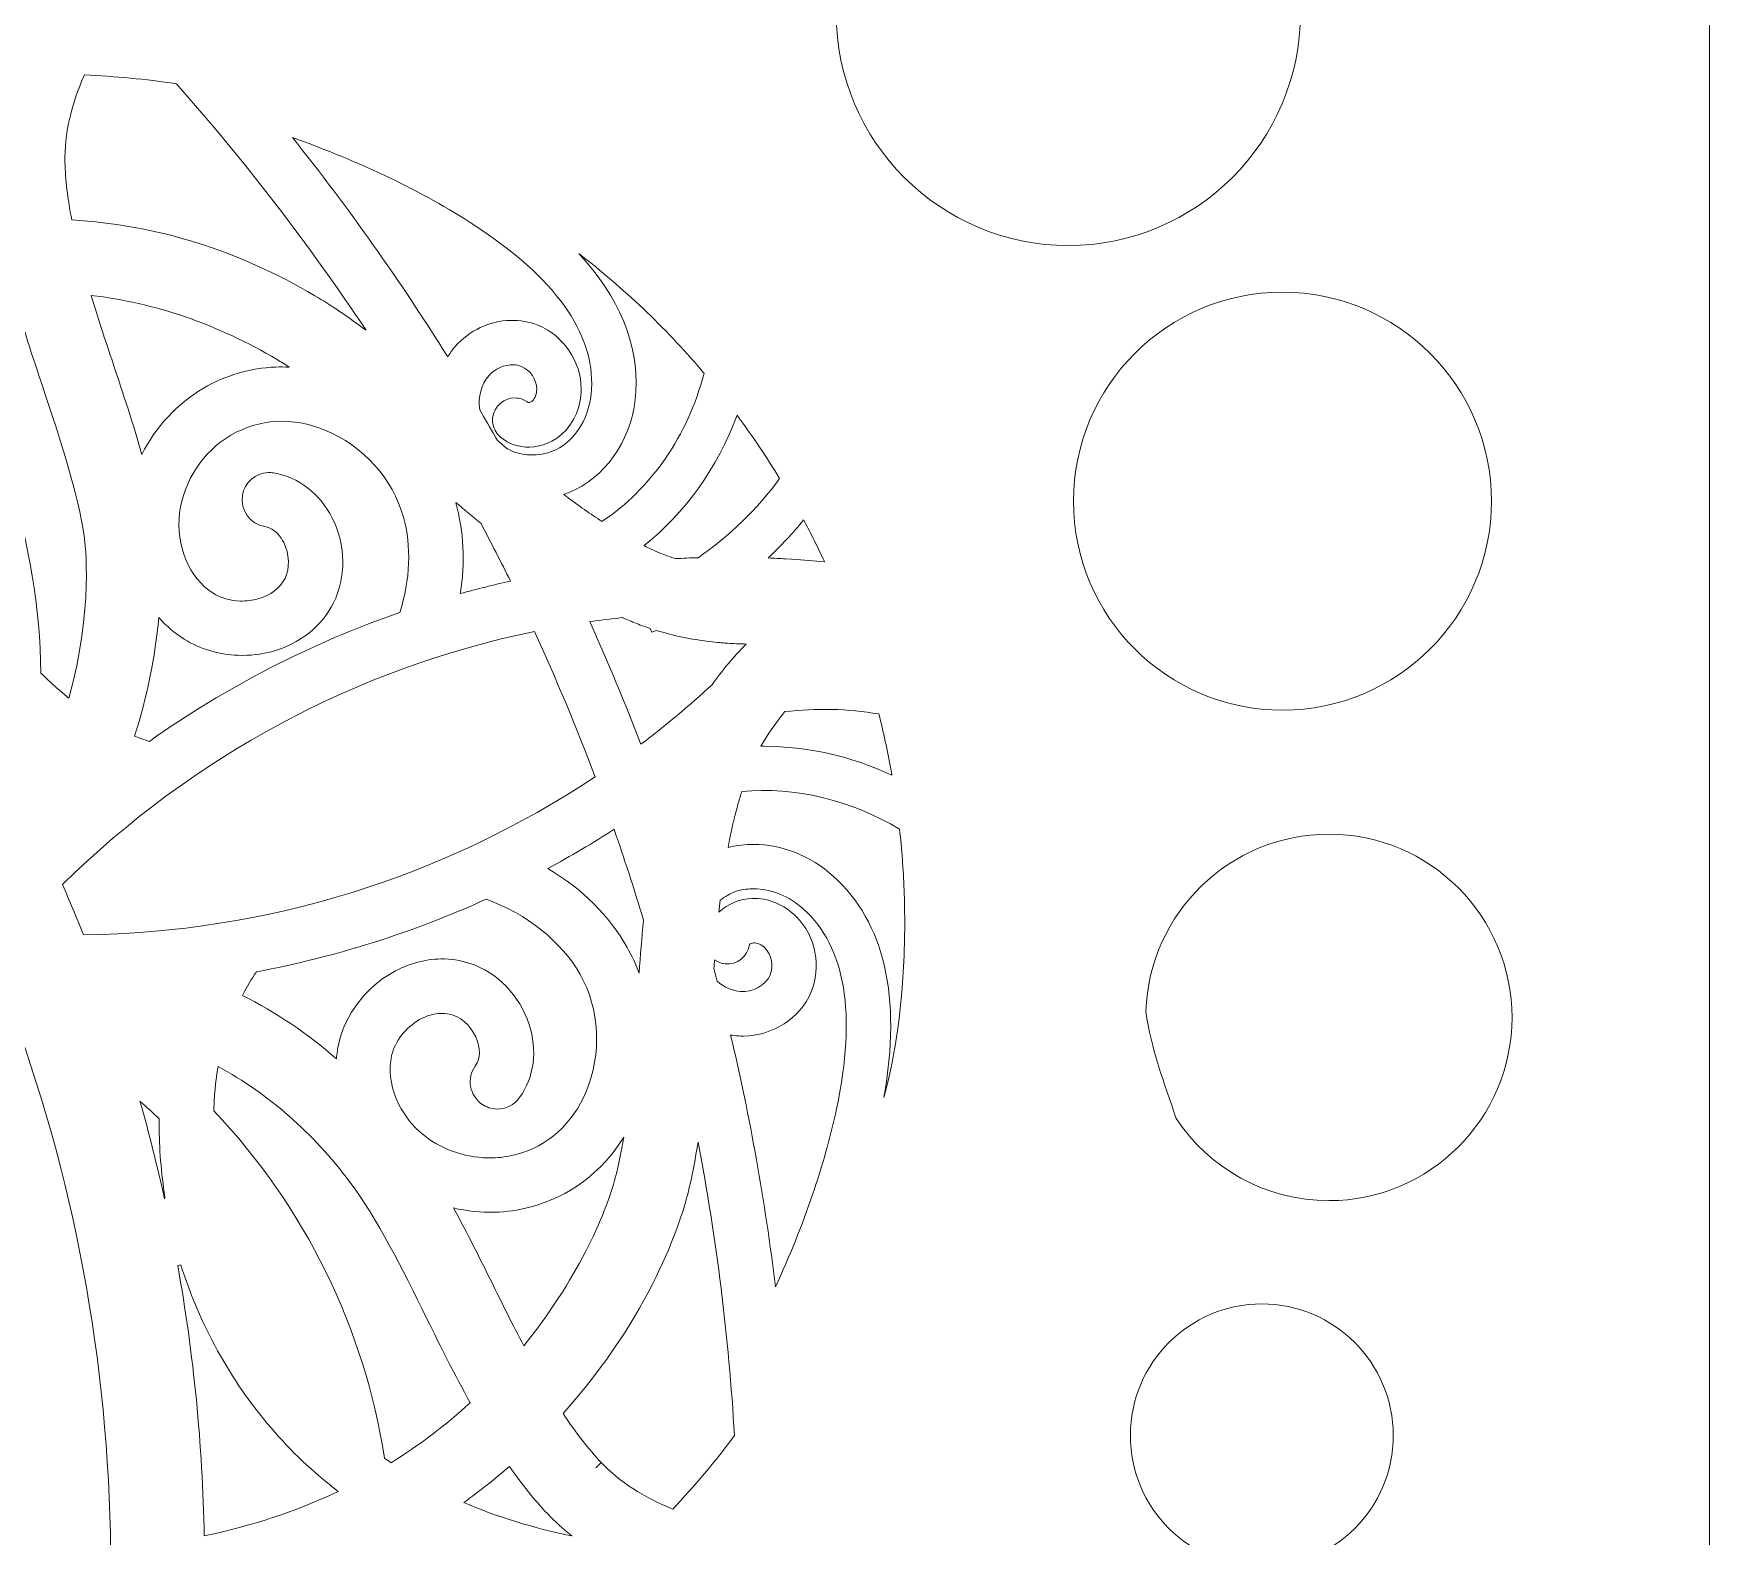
# Model space of a CAD drawing. Header units: millimetres. Extents: x 31 to 886, y -1164 to 562.
# Drawn here: x 302.2 to 416.8, y -901.2 to -798.5 of the extents above; entities that cross this region are included whole.
import ezdxf

# ---------------------------------------------------------------- set-up
doc = ezdxf.new("R2010")
doc.units = ezdxf.units.MM
doc.header["$MEASUREMENT"] = 0
doc.layers.add('Layer 2', color=7, linetype='Continuous')

msp = doc.modelspace()

# ---------------------------------------------------------------- linework, layer by layer
at = {"layer": 'Layer 2', "lineweight": 0}
msp.add_lwpolyline([(31.47, -602.86), (31.47, -1164.08), (190.16, -1164.08), (416.77, -1164.08), (416.77, -1010.46), (416.77, -602.86), (31.47, -602.86)], dxfattribs=at)
for points, knots in [([(372.93, -812.98), (364.18, -812.98), (357.06, -805.86), (357.06, -797.11), (357.06, -788.36), (364.18, -781.24), (372.93, -781.24), (381.68, -781.24), (388.8, -788.36), (388.8, -797.11), (388.8, -805.86), (381.68, -812.98), (372.93, -812.98)], [0, 0, 0, 0, 1, 1, 1, 2, 2, 2, 3, 3, 3, 4, 4, 4, 4]), ([(324.91, -818.77), (323.66, -817.83), (322.51, -817.06), (321.41, -816.41), (316.13, -813.29), (310.54, -811.55), (304.79, -811.23), (304.5, -809.77), (304.35, -808.47), (304.32, -807.27), (304.28, -805.39), (304.73, -803.39), (305.65, -801.32), (307.73, -801.41), (309.84, -801.61), (311.94, -801.92), (316.64, -807.22), (320.99, -812.88), (324.91, -818.77)], [0, 0, 0, 0, 1, 1, 1, 2, 2, 2, 3, 3, 3, 4, 4, 4, 5, 5, 5, 6, 6, 6, 6]), ([(332.28, -811.56), (337.82, -815.16), (340.53, -818.94), (340.33, -822.8), (340.23, -824.63), (339.28, -826.25), (337.89, -826.93), (337.42, -827.16), (336.88, -827.29), (336.33, -827.29), (335.78, -827.29), (335.24, -827.19), (334.76, -826.97), (334.7, -826.94), (334.63, -826.91), (334.57, -826.87), (334.57, -826.87), (334.57, -826.87), (334.57, -826.87), (334.35, -826.68), (334.12, -826.49), (333.9, -826.3), (333.54, -825.67), (333.18, -825.04), (332.81, -824.42), (332.81, -824.42), (332.68, -824.2), (332.68, -824.2), (332.56, -823.33), (332.79, -822.44), (333.3, -821.87), (333.71, -821.4), (334.38, -821.11), (334.99, -821.13), (335.18, -821.13), (335.37, -821.17), (335.53, -821.24), (336.13, -821.47), (336.58, -822.14), (336.58, -822.79), (336.58, -823.11), (336.47, -823.42), (336.3, -823.58), (336.23, -823.65), (336.11, -823.7), (336, -823.71), (335.77, -823.53), (335.5, -823.42), (335.21, -823.4), (334.71, -823.35), (334.21, -823.56), (333.9, -823.95), (333.36, -824.59), (333.46, -825.55), (334.11, -826.08), (334.67, -826.54), (335.35, -826.77), (336.1, -826.75), (336.93, -826.72), (337.76, -826.37), (338.37, -825.8), (339.16, -825.06), (339.62, -823.96), (339.62, -822.79), (339.62, -820.91), (338.4, -819.12), (336.66, -818.42), (336.07, -818.18), (335.43, -818.07), (334.78, -818.09), (333.34, -818.13), (331.96, -818.78), (331.01, -819.87), (330.82, -820.09), (330.65, -820.32), (330.49, -820.58), (327.26, -815.41), (323.7, -810.38), (319.88, -805.6), (324.6, -807.28), (328.76, -809.28), (332.28, -811.56)], [0, 0, 0, 0, 1, 1, 1, 2, 2, 2, 3, 3, 3, 4, 4, 4, 5, 5, 5, 6, 6, 6, 7, 7, 7, 8, 8, 8, 9, 9, 9, 10, 10, 10, 11, 11, 11, 12, 12, 12, 13, 13, 13, 14, 14, 14, 15, 15, 15, 16, 16, 16, 17, 17, 17, 18, 18, 18, 19, 19, 19, 20, 20, 20, 21, 21, 21, 22, 22, 22, 23, 23, 23, 24, 24, 24, 25, 25, 25, 26, 26, 26, 27, 27, 27, 27]), ([(339.45, -813.52), (342.52, -815.88), (345.33, -818.55), (347.83, -821.48), (347.89, -821.56), (347.95, -821.63), (348.02, -821.71), (346.92, -825.95), (344.4, -829.61), (341.04, -831.83), (340.26, -831.32), (339.46, -830.76), (338.59, -830.11), (338.59, -830.11), (338.52, -830.05), (338.52, -830.05), (338.49, -830.03), (338.45, -830.01), (338.42, -829.98), (338.7, -829.89), (338.97, -829.78), (339.23, -829.66), (341.58, -828.5), (343.21, -825.87), (343.36, -822.96), (343.53, -819.66), (342.22, -816.5), (339.45, -813.52)], [0, 0, 0, 0, 1, 1, 1, 2, 2, 2, 3, 3, 3, 4, 4, 4, 5, 5, 5, 6, 6, 6, 7, 7, 7, 8, 8, 8, 9, 9, 9, 9]), ([(302.68, -842.19), (302.54, -833.23), (299.78, -824.66), (294.69, -817.38), (294.69, -817.35), (294.7, -817.32), (294.7, -817.29), (296.74, -816.76), (298.79, -816.41), (300.79, -816.28), (301.39, -818.42), (302.11, -820.56), (302.8, -822.64), (302.8, -822.64), (302.81, -822.66), (302.81, -822.66), (304.04, -826.36), (305.21, -829.86), (305.65, -832.98), (305.68, -833.18), (306.3, -837.83), (304.59, -843.9), (304.36, -843.72), (304.15, -843.54), (303.94, -843.37), (303.55, -843.02), (303.14, -842.65), (302.68, -842.19)], [0, 0, 0, 0, 1, 1, 1, 2, 2, 2, 3, 3, 3, 4, 4, 4, 5, 5, 5, 6, 6, 6, 7, 7, 7, 8, 8, 8, 9, 9, 9, 9]), ([(307.61, -821.04), (307.1, -819.51), (306.58, -817.94), (306.11, -816.39), (310.45, -816.88), (314.73, -818.35), (318.83, -820.77), (319.1, -820.93), (319.38, -821.1), (319.66, -821.29), (319.35, -821.27), (319.04, -821.27), (318.73, -821.28), (318.73, -821.28), (318.73, -821.28), (318.73, -821.28), (316.98, -821.35), (315.32, -821.84), (313.79, -822.73), (312.02, -823.77), (310.53, -825.37), (309.57, -827.25), (309, -825.18), (308.29, -823.08), (307.61, -821.04)], [0, 0, 0, 0, 1, 1, 1, 2, 2, 2, 3, 3, 3, 4, 4, 4, 5, 5, 5, 6, 6, 6, 7, 7, 7, 8, 8, 8, 8]), ([(387.57, -844.73), (379.69, -844.73), (373.28, -838.33), (373.28, -830.45), (373.28, -822.57), (379.69, -816.16), (387.57, -816.16), (395.45, -816.16), (401.86, -822.57), (401.86, -830.45), (401.86, -838.33), (395.45, -844.73), (387.57, -844.73)], [0, 0, 0, 0, 1, 1, 1, 2, 2, 2, 3, 3, 3, 4, 4, 4, 4]), ([(310.74, -838.4), (311.25, -838.99), (311.84, -839.48), (312.48, -839.88), (313.55, -840.55), (314.82, -840.93), (316.16, -840.98), (316.96, -841.01), (317.75, -840.92), (318.51, -840.71), (320.38, -840.19), (321.86, -839.02), (322.68, -837.4), (323.56, -835.68), (323.53, -833.45), (322.6, -831.6), (322.6, -831.6), (322.59, -831.6), (322.59, -831.6), (321.75, -829.93), (320.3, -828.8), (318.59, -828.52), (318.47, -828.5), (318.34, -828.49), (318.22, -828.49), (317.35, -828.52), (316.6, -829.17), (316.46, -830.04), (316.29, -831.05), (316.97, -832.01), (317.98, -832.18), (318.69, -832.3), (319.1, -832.91), (319.28, -833.27), (319.67, -834.05), (319.71, -835.06), (319.37, -835.72), (319.03, -836.39), (318.37, -836.89), (317.52, -837.13), (317.13, -837.23), (316.73, -837.28), (316.31, -837.27), (315.62, -837.25), (314.96, -837.06), (314.45, -836.73), (312.82, -835.72), (311.88, -833.46), (312.16, -831.25), (312.43, -829.08), (313.77, -827.04), (315.67, -825.94), (316.63, -825.38), (317.67, -825.06), (318.77, -825), (319.88, -824.94), (320.99, -825.14), (322.1, -825.59), (324.69, -826.65), (326.75, -828.93), (327.47, -831.54), (328.02, -833.52), (327.93, -835.83), (327.22, -838.05), (321.13, -840.16), (315.37, -843.13), (310.09, -846.86), (309.75, -846.75), (309.41, -846.63), (309.08, -846.5), (309.93, -843.86), (310.49, -841.09), (310.74, -838.4)], [0, 0, 0, 0, 1, 1, 1, 2, 2, 2, 3, 3, 3, 4, 4, 4, 5, 5, 5, 6, 6, 6, 7, 7, 7, 8, 8, 8, 9, 9, 9, 10, 10, 10, 11, 11, 11, 12, 12, 12, 13, 13, 13, 14, 14, 14, 15, 15, 15, 16, 16, 16, 17, 17, 17, 18, 18, 18, 19, 19, 19, 20, 20, 20, 21, 21, 21, 22, 22, 22, 23, 23, 23, 24, 24, 24, 24]), ([(347.61, -834.31), (347.09, -834.32), (346.57, -834.35), (346.06, -834.37), (345.58, -834.22), (345.16, -834.06), (344.75, -833.88), (344.49, -833.77), (344.23, -833.64), (343.97, -833.51), (343.95, -833.5), (343.94, -833.49), (343.92, -833.48), (346.73, -831.26), (348.95, -828.15), (350.28, -824.58), (351.32, -825.98), (352.3, -827.42), (353.19, -828.89), (351.67, -830.99), (349.74, -832.85), (347.61, -834.31)], [0, 0, 0, 0, 1, 1, 1, 2, 2, 2, 3, 3, 3, 4, 4, 4, 5, 5, 5, 6, 6, 6, 7, 7, 7, 7]), ([(331.05, -830.56), (331.05, -830.55), (331.05, -830.54), (331.04, -830.53), (331.59, -830.99), (332.18, -831.49), (332.77, -831.98), (333.47, -833.31), (334.15, -834.63), (334.78, -835.91), (333.64, -836.16), (332.5, -836.45), (331.35, -836.76), (331.69, -834.63), (331.59, -832.5), (331.05, -830.56)], [0, 0, 0, 0, 1, 1, 1, 2, 2, 2, 3, 3, 3, 4, 4, 4, 5, 5, 5, 5]), ([(356.25, -834.59), (355.57, -834.53), (354.84, -834.47), (354.01, -834.42), (354.01, -834.42), (353.6, -834.39), (353.6, -834.39), (353.19, -834.37), (352.79, -834.35), (352.41, -834.33), (353.27, -833.52), (354.08, -832.65), (354.83, -831.73), (355.04, -832.12), (355.25, -832.52), (355.45, -832.92), (355.45, -832.92), (355.45, -832.92), (355.45, -832.92), (355.45, -832.92), (355.46, -832.94), (355.46, -832.94), (355.74, -833.49), (356.01, -834.04), (356.26, -834.58), (356.26, -834.58), (356.25, -834.59), (356.25, -834.59)], [0, 0, 0, 0, 1, 1, 1, 2, 2, 2, 3, 3, 3, 4, 4, 4, 5, 5, 5, 6, 6, 6, 7, 7, 7, 8, 8, 8, 9, 9, 9, 9]), ([(342.45, -838.4), (342.45, -838.4), (342.47, -838.41), (342.47, -838.41), (342.54, -838.45), (342.62, -838.48), (342.69, -838.51), (342.99, -838.64), (343.31, -838.77), (343.66, -838.91), (343.87, -838.98), (344.08, -839.06), (344.33, -839.14), (344.33, -839.14), (344.44, -839.41), (344.44, -839.41), (344.44, -839.41), (344.76, -839.28), (344.76, -839.28), (345.93, -839.64), (347.15, -839.89), (348.41, -840.04), (348.65, -840.07), (348.89, -840.09), (349.12, -840.11), (349.12, -840.11), (349.19, -840.12), (349.19, -840.12), (349.3, -840.13), (349.41, -840.14), (349.52, -840.15), (349.71, -840.16), (349.9, -840.17), (350.09, -840.18), (350.29, -840.19), (350.49, -840.2), (350.68, -840.2), (350.68, -840.2), (350.78, -840.2), (350.78, -840.2), (350.81, -840.21), (350.85, -840.21), (350.89, -840.21), (350.03, -841.1), (349.25, -842.03), (348.57, -842.99), (347.01, -844.43), (345.37, -845.79), (343.7, -847.06), (342.63, -844.26), (341.45, -841.45), (340.2, -838.68), (340.88, -838.58), (341.63, -838.49), (342.45, -838.4)], [0, 0, 0, 0, 1, 1, 1, 2, 2, 2, 3, 3, 3, 4, 4, 4, 5, 5, 5, 6, 6, 6, 7, 7, 7, 8, 8, 8, 9, 9, 9, 10, 10, 10, 11, 11, 11, 12, 12, 12, 13, 13, 13, 14, 14, 14, 15, 15, 15, 16, 16, 16, 17, 17, 17, 18, 18, 18, 18]), ([(305.58, -860.09), (305.09, -858.85), (304.62, -857.72), (304.15, -856.65), (313.09, -847.86), (324.23, -841.88), (336.42, -839.35), (337.91, -842.59), (339.31, -845.93), (340.57, -849.28), (330.2, -856.18), (318.12, -859.91), (305.58, -860.09)], [0, 0, 0, 0, 1, 1, 1, 2, 2, 2, 3, 3, 3, 4, 4, 4, 4]), ([(352.13, -847.2), (352.05, -847.2), (351.98, -847.2), (351.9, -847.2), (352.36, -846.39), (352.92, -845.6), (353.55, -844.83), (355.69, -844.58), (357.85, -844.63), (359.97, -844.99), (360.29, -846.23), (360.56, -847.49), (360.79, -848.75), (360.79, -848.75), (360.82, -848.9), (360.82, -848.9), (360.82, -848.9), (360.82, -848.9), (360.82, -848.9), (360.84, -848.99), (360.85, -849.08), (360.87, -849.17), (358.07, -847.87), (355.08, -847.2), (352.13, -847.2)], [0, 0, 0, 0, 1, 1, 1, 2, 2, 2, 3, 3, 3, 4, 4, 4, 5, 5, 5, 6, 6, 6, 7, 7, 7, 8, 8, 8, 8]), ([(356.85, -856.07), (355.32, -854.68), (353.34, -853.9), (351.39, -853.9), (351.31, -853.9), (351.23, -853.9), (351.16, -853.91), (350.64, -853.92), (350.14, -853.99), (349.66, -854.12), (349.69, -853.93), (349.73, -853.75), (349.77, -853.57), (349.82, -853.29), (349.88, -853.02), (349.95, -852.73), (349.98, -852.58), (350.01, -852.43), (350.05, -852.29), (350.13, -851.94), (350.22, -851.6), (350.31, -851.27), (350.31, -851.27), (350.36, -851.08), (350.36, -851.08), (350.44, -850.79), (350.52, -850.53), (350.6, -850.29), (354.19, -849.94), (358.09, -850.87), (361.39, -852.87), (361.54, -854.23), (361.64, -855.61), (361.7, -857.02), (361.7, -857.02), (361.7, -857.06), (361.7, -857.06), (361.73, -857.71), (361.74, -858.4), (361.74, -859.11), (361.74, -859.11), (361.74, -859.46), (361.74, -859.46), (361.74, -860.21), (361.72, -860.87), (361.7, -861.49), (361.54, -865.64), (360.92, -869), (360.32, -871.21), (361.53, -864.32), (360.37, -859.23), (356.85, -856.07)], [0, 0, 0, 0, 1, 1, 1, 2, 2, 2, 3, 3, 3, 4, 4, 4, 5, 5, 5, 6, 6, 6, 7, 7, 7, 8, 8, 8, 9, 9, 9, 10, 10, 10, 11, 11, 11, 12, 12, 12, 13, 13, 13, 14, 14, 14, 15, 15, 15, 16, 16, 16, 17, 17, 17, 17]), ([(343.88, -859.07), (343.76, -860.29), (343.67, -861.5), (343.58, -862.7), (343.36, -862.09), (343.09, -861.51), (342.77, -860.96), (341.53, -858.78), (339.67, -856.92), (337.34, -855.55), (338.92, -854.69), (340.44, -853.8), (341.87, -852.87), (342.56, -854.84), (343.23, -856.92), (343.88, -859.07)], [0, 0, 0, 0, 1, 1, 1, 2, 2, 2, 3, 3, 3, 4, 4, 4, 5, 5, 5, 5]), ([(390.75, -878.25), (386.39, -878.25), (382.55, -876.01), (380.3, -872.63), (379.5, -870.23), (378.59, -867.86), (378.23, -865.32), (378.45, -858.6), (383.98, -853.2), (390.75, -853.2), (397.65, -853.2), (403.27, -858.82), (403.27, -865.73), (403.27, -872.63), (397.65, -878.25), (390.75, -878.25)], [0, 0, 0, 0, 1, 1, 1, 2, 2, 2, 3, 3, 3, 4, 4, 4, 5, 5, 5, 5]), ([(352.9, -884.14), (352.2, -878.33), (351.17, -872.56), (349.84, -866.93), (350, -866.96), (350.15, -866.98), (350.31, -866.99), (350.44, -867), (350.58, -867), (350.71, -867), (352.72, -866.98), (354.58, -865.78), (355.33, -864.02), (356.07, -862.29), (355.66, -860.16), (354.33, -858.84), (353.5, -858.01), (352.41, -857.56), (351.32, -857.59), (350.52, -857.62), (349.66, -857.95), (349.03, -858.54), (349.06, -858.26), (349.09, -857.99), (349.12, -857.72), (349.46, -857.46), (349.81, -857.26), (350.18, -857.13), (350.53, -857.01), (350.91, -856.94), (351.31, -856.94), (351.34, -856.94), (351.37, -856.93), (351.4, -856.93), (352.6, -856.93), (353.84, -857.44), (354.82, -858.32), (357.7, -860.91), (358.46, -865.5), (357.08, -871.97), (356.26, -875.81), (354.86, -879.9), (352.9, -884.14)], [0, 0, 0, 0, 1, 1, 1, 2, 2, 2, 3, 3, 3, 4, 4, 4, 5, 5, 5, 6, 6, 6, 7, 7, 7, 8, 8, 8, 9, 9, 9, 10, 10, 10, 11, 11, 11, 12, 12, 12, 13, 13, 13, 14, 14, 14, 14]), ([(339.55, -862.79), (340.89, -865.15), (341.04, -868.22), (339.96, -870.8), (339.03, -873.01), (337.32, -874.54), (335.16, -875.1), (334.64, -875.24), (334.09, -875.32), (333.54, -875.33), (331.89, -875.36), (330.19, -874.82), (328.92, -873.83), (327.16, -872.46), (326.23, -870.2), (326.66, -868.33), (326.89, -867.36), (327.62, -866.42), (328.56, -865.88), (329.04, -865.61), (329.55, -865.46), (330.04, -865.45), (330.06, -865.45), (330.08, -865.45), (330.1, -865.45), (330.36, -865.45), (330.62, -865.49), (330.87, -865.57), (331.57, -865.8), (332.26, -866.54), (332.53, -867.37), (332.66, -867.75), (332.8, -868.47), (332.38, -869.06), (332.09, -869.46), (331.98, -869.95), (332.06, -870.44), (332.15, -870.93), (332.42, -871.36), (332.82, -871.65), (332.82, -871.65), (332.82, -871.65), (332.82, -871.65), (333.12, -871.86), (333.48, -871.98), (333.85, -871.99), (334.47, -872.01), (335.05, -871.71), (335.41, -871.21), (336.41, -869.8), (336.64, -867.98), (336.06, -866.2), (335.41, -864.23), (333.86, -862.63), (332.02, -862.04), (331.37, -861.83), (330.71, -861.72), (330.03, -861.73), (328.91, -861.75), (327.77, -862.06), (326.73, -862.65), (324.88, -863.7), (323.5, -865.51), (323.04, -867.5), (322.97, -867.84), (322.91, -868.19), (322.88, -868.55), (320.91, -866.83), (318.75, -865.38), (316.45, -864.22), (316.75, -863.65), (317.07, -863.11), (317.41, -862.61), (322.83, -861.59), (328.12, -859.92), (333.12, -857.65), (335.93, -858.67), (338.26, -860.53), (339.55, -862.79)], [0, 0, 0, 0, 1, 1, 1, 2, 2, 2, 3, 3, 3, 4, 4, 4, 5, 5, 5, 6, 6, 6, 7, 7, 7, 8, 8, 8, 9, 9, 9, 10, 10, 10, 11, 11, 11, 12, 12, 12, 13, 13, 13, 14, 14, 14, 15, 15, 15, 16, 16, 16, 17, 17, 17, 18, 18, 18, 19, 19, 19, 20, 20, 20, 21, 21, 21, 22, 22, 22, 23, 23, 23, 24, 24, 24, 25, 25, 25, 26, 26, 26, 26]), ([(348.69, -862.39), (348.71, -862.18), (348.72, -861.99), (348.74, -861.79), (348.94, -861.94), (349.19, -862.04), (349.47, -862.07), (350.28, -862.15), (351.02, -861.56), (351.12, -860.74), (351.17, -860.7), (351.3, -860.63), (351.42, -860.63), (351.67, -860.61), (351.96, -860.76), (352.19, -860.99), (352.64, -861.44), (352.8, -862.23), (352.54, -862.83), (352.24, -863.52), (351.35, -864.02), (350.51, -863.96), (349.97, -863.92), (349.39, -863.67), (348.91, -863.25), (348.88, -863.15), (348.86, -863.05), (348.83, -862.94), (348.79, -862.76), (348.74, -862.57), (348.69, -862.39)], [0, 0, 0, 0, 1, 1, 1, 2, 2, 2, 3, 3, 3, 4, 4, 4, 5, 5, 5, 6, 6, 6, 7, 7, 7, 8, 8, 8, 9, 9, 9, 10, 10, 10, 10]), ([(294.35, -868.95), (294.57, -868.59), (294.8, -868.24), (295.02, -867.89), (295.2, -867.63), (295.37, -867.36), (295.55, -867.09), (295.55, -867.09), (295.59, -867.02), (295.59, -867.02), (296.23, -866.06), (296.91, -865.1), (297.61, -864.16), (298.7, -864.6), (299.77, -865.09), (300.81, -865.62), (305.22, -877.69), (307.45, -890.4), (307.45, -903.41), (307.45, -907.76), (307.19, -912.08), (306.69, -916.35), (304.49, -914.49), (302.24, -912.68), (299.96, -910.92), (300.14, -908.43), (300.23, -905.93), (300.23, -903.42), (300.23, -891.57), (298.25, -879.97), (294.35, -868.95)], [0, 0, 0, 0, 1, 1, 1, 2, 2, 2, 3, 3, 3, 4, 4, 4, 5, 5, 5, 6, 6, 6, 7, 7, 7, 8, 8, 8, 9, 9, 9, 10, 10, 10, 10]), ([(323.81, -876.99), (325.7, -879.51), (327.34, -882.82), (329.07, -886.32), (330.01, -888.22), (330.98, -890.17), (332.03, -892.06), (330.36, -893.59), (328.54, -894.97), (326.62, -896.16), (326.47, -896.06), (326.32, -895.96), (326.17, -895.85), (324.78, -886.92), (320.75, -878.71), (314.5, -872.1), (314.51, -871.72), (314.52, -871.39), (314.55, -871.07), (314.59, -870.42), (314.68, -869.76), (314.8, -869.09), (318.24, -870.95), (321.27, -873.6), (323.81, -876.99)], [0, 0, 0, 0, 1, 1, 1, 2, 2, 2, 3, 3, 3, 4, 4, 4, 5, 5, 5, 6, 6, 6, 7, 7, 7, 8, 8, 8, 8]), ([(311.16, -878.01), (311.15, -878.04), (311.14, -878.08), (311.13, -878.12), (310.63, -875.88), (310.08, -873.66), (309.45, -871.46), (309.9, -871.85), (310.34, -872.25), (310.77, -872.66), (310.77, -872.78), (310.76, -872.89), (310.76, -873.01), (310.76, -874.69), (310.9, -876.36), (311.16, -878.01)], [0, 0, 0, 0, 1, 1, 1, 2, 2, 2, 3, 3, 3, 4, 4, 4, 5, 5, 5, 5]), ([(341.97, -876.62), (341.29, -879.27), (339.24, -883.81), (335.69, -888.17), (334.96, -886.78), (334.25, -885.35), (333.62, -884.07), (332.74, -882.3), (331.84, -880.48), (330.89, -878.75), (331.81, -878.96), (332.75, -879.06), (333.69, -879.04), (334.52, -879.02), (335.33, -878.9), (336.1, -878.7), (338.82, -877.98), (341.05, -876.31), (342.53, -873.9), (342.36, -874.9), (342.18, -875.8), (341.97, -876.62)], [0, 0, 0, 0, 1, 1, 1, 2, 2, 2, 3, 3, 3, 4, 4, 4, 5, 5, 5, 6, 6, 6, 7, 7, 7, 7]), ([(350.1, -894.31), (348.79, -896.07), (347.37, -897.75), (345.89, -899.33), (343.88, -898.53), (342.23, -897.46), (340.99, -896.15), (340.99, -896.15), (340.63, -896.5), (340.63, -896.5), (340.63, -896.5), (340.99, -896.15), (340.99, -896.15), (340.12, -895.23), (339.26, -894.13), (338.38, -892.79), (344.43, -886.07), (346.41, -879.7), (346.88, -877.89), (347.16, -876.78), (347.4, -875.59), (347.61, -874.25), (348.87, -880.85), (349.71, -887.58), (350.1, -894.31)], [0, 0, 0, 0, 1, 1, 1, 2, 2, 2, 3, 3, 3, 4, 4, 4, 5, 5, 5, 6, 6, 6, 7, 7, 7, 8, 8, 8, 8]), ([(312.24, -882.64), (313.52, -886.7), (315.61, -890.5), (318.41, -893.78), (319.75, -895.35), (321.3, -896.81), (323.01, -898.12), (320.45, -899.33), (317.7, -900.28), (314.82, -900.94), (314.82, -900.94), (313.85, -901.16), (313.85, -901.16), (313.73, -894.93), (313.12, -888.75), (312.03, -882.67), (312.11, -882.67), (312.18, -882.66), (312.24, -882.64)], [0, 0, 0, 0, 1, 1, 1, 2, 2, 2, 3, 3, 3, 4, 4, 4, 5, 5, 5, 6, 6, 6, 6]), ([(377.17, -894.3), (377.17, -889.34), (381.2, -885.31), (386.16, -885.31), (391.12, -885.31), (395.15, -889.34), (395.15, -894.3), (395.15, -899.26), (391.12, -903.29), (386.16, -903.29), (381.2, -903.29), (377.17, -899.26), (377.17, -894.3)], [0, 0, 0, 0, 1, 1, 1, 2, 2, 2, 3, 3, 3, 4, 4, 4, 4]), ([(334.71, -896.41), (335.56, -897.64), (336.42, -898.7), (337.31, -899.64), (337.82, -900.17), (338.37, -900.68), (338.97, -901.16), (336.34, -900.62), (333.87, -899.86), (331.59, -898.88), (332.67, -898.1), (333.71, -897.28), (334.71, -896.41)], [0, 0, 0, 0, 1, 1, 1, 2, 2, 2, 3, 3, 3, 4, 4, 4, 4])]:
    msp.add_open_spline(points, degree=3, knots=knots, dxfattribs=at)

doc.saveas('drawing.dxf')
